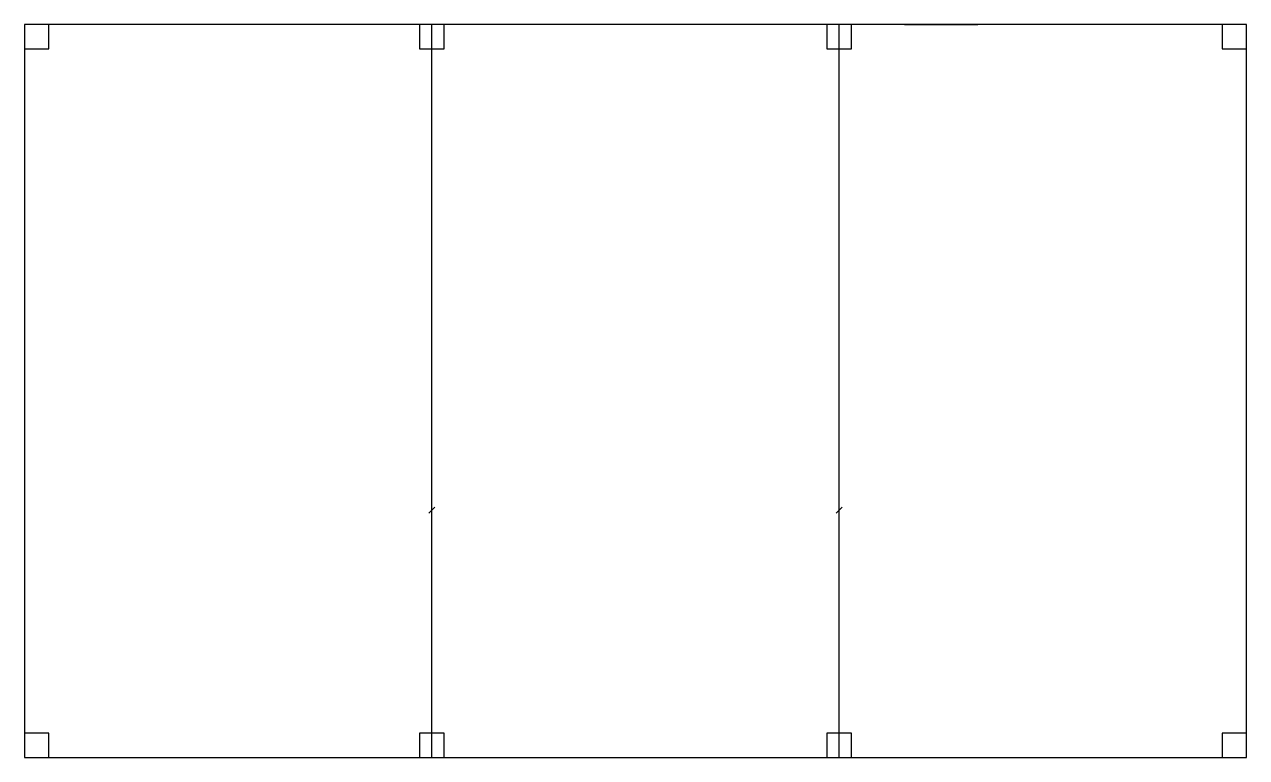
# Model space of a CAD drawing. Header units: metres. Extents: x 0 to 20000, y 0 to 12000.
import ezdxf

# ---------------------------------------------------------------- set-up
doc = ezdxf.new("R2010")
doc.units = ezdxf.units.M
for name, color, linetype in [('COLUMNS_EXPLODED', 2, 'Continuous'), ('DOOR_RAW', 3, 'Continuous'), ('WALL_UNSTRUCTURED', 1, 'Continuous'), ('WINDOW_RAW', 4, 'Continuous')]:
    doc.layers.add(name, color=color, linetype=linetype)

msp = doc.modelspace()

# ---------------------------------------------------------------- linework, layer by layer
at = {"layer": 'COLUMNS_EXPLODED'}
for points in [[(0, 11600), (400, 11600), (400, 12000), (0, 12000), (0, 11600)], [(6466.667, 11600), (6866.667, 11600), (6866.667, 12000), (6466.667, 12000), (6466.667, 11600)], [(13133.333, 11600), (13533.333, 11600), (13533.333, 12000), (13133.333, 12000), (13133.333, 11600)], [(19600, 11600), (20000, 11600), (20000, 12000), (19600, 12000), (19600, 11600)], [(0, 0), (400, 0), (400, 400), (0, 400), (0, 0)], [(6466.667, 0), (6866.667, 0), (6866.667, 400), (6466.667, 400), (6466.667, 0)], [(13133.333, 0), (13533.333, 0), (13533.333, 400), (13133.333, 400), (13133.333, 0)], [(19600, 0), (20000, 0), (20000, 400), (19600, 400), (19600, 0)]]:
    msp.add_lwpolyline(points, close=True, dxfattribs=at)
at = {"layer": 'DOOR_RAW'}
for p, q in [((6616.667, 4000), (6716.667, 4100)), ((13283.333, 4000), (13383.333, 4100))]:
    msp.add_line(p, q, dxfattribs=at)
at = {"layer": 'WALL_UNSTRUCTURED'}
for p, q in [((20000, 12000), (0, 12000)), ((0, 12000), (0, 0)), ((6666.667, 0), (6666.667, 12000)), ((13333.333, 0), (13333.333, 12000)), ((20000, 0), (20000, 12000)), ((0, 0), (20000, 0))]:
    msp.add_line(p, q, dxfattribs=at)
at = {"layer": 'WINDOW_RAW'}
for p, q in [((14400, 12000), (15600, 12000)), ((4400, 0), (5600, 0))]:
    msp.add_line(p, q, dxfattribs=at)

doc.saveas('drawing.dxf')
